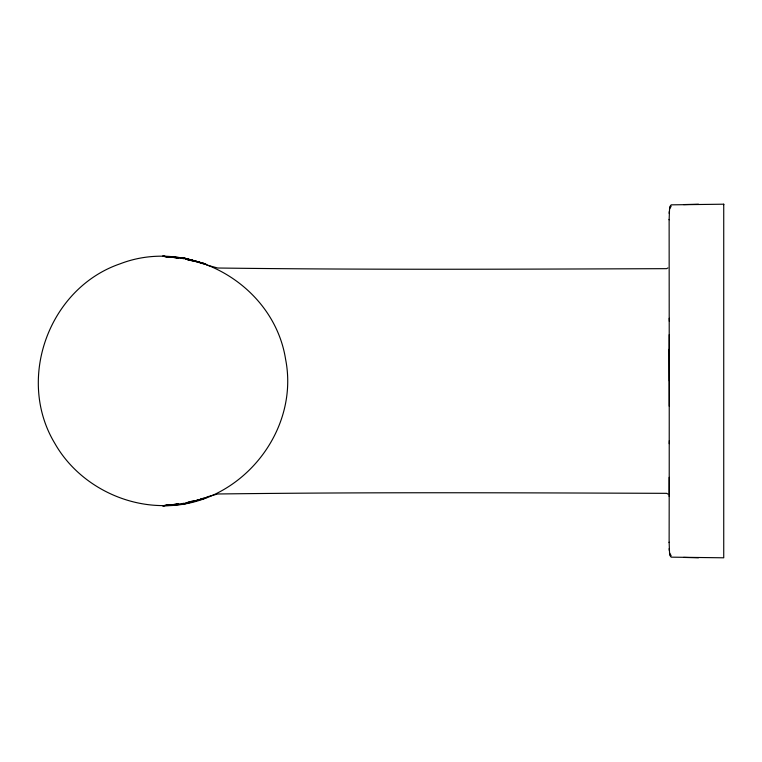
<?xml version="1.0" encoding="UTF-8"?>
<svg xmlns="http://www.w3.org/2000/svg" width="762" height="762" viewBox="0 0 762 762"><rect width="100%" height="100%" fill="white"/><g stroke="black" fill="none" stroke-linecap="round" stroke-linejoin="round"><path stroke-width="1.14" d="M669.131 542.211L669.627 555.069L671.151 557.155L723.738 557.803L723.729 204.197L671.151 204.845L669.627 206.94L669.131 219.789M669.217 496.491L669.246 334.661M669.217 477.336L669.131 542.563M669.246 443.646L669.379 440.541M669.122 213.312L669.379 211.169M669.627 209.017L671.151 206.235M667.893 267.929L666.617 268.662C516.988 269.196 367.341 269.9 217.713 268.014L206.731 265.024M178.041 504.015L162.811 505.711C238.039 507.187 300.123 433.159 285.607 359.34C274.006 285.007 190.329 236.696 120.158 263.804C48.959 288.15 15.945 378.962 54.816 443.37C83.306 493.681 149.323 519.36 203.654 498.091M206.731 496.976L217.713 493.986C367.341 492.1 516.988 492.804 666.626 493.338L667.893 494.071M192.634 500.929L186.128 502.977L189.624 501.806M205.454 498.196L184.547 503.758L162.811 505.711L178.022 504.073M181.556 503.625L183.909 503.358M181.537 503.701L185.052 503.32M162.811 505.711L179.022 504.12M181.337 503.882L184.804 503.539M683.571 204.587L698.459 204.197M683.571 557.413L698.459 557.803M178.051 257.985L162.811 256.289L183.242 257.918L203.664 263.909M178.022 257.927L162.811 256.289L184.547 258.242L205.454 263.804M162.811 256.289L179.022 257.889M181.337 258.118L184.804 258.451M181.537 258.299L185.052 258.68M181.556 258.375L183.909 258.642M192.634 261.08L186.128 259.023L189.624 260.194M186.166 259.128L189.424 260.194L186.138 259.042M669.636 552.983L671.151 555.765M669.122 548.688L669.379 550.831M669.246 318.287L669.379 321.421M723.738 204.197L723.738 204.711M669.131 219.437L669.265 406.222M669.246 349.196L669.35 381M184.547 503.758L205.797 497.9L184.547 503.758M205.797 264.1L184.461 258.166L205.797 264.1"/></g></svg>
